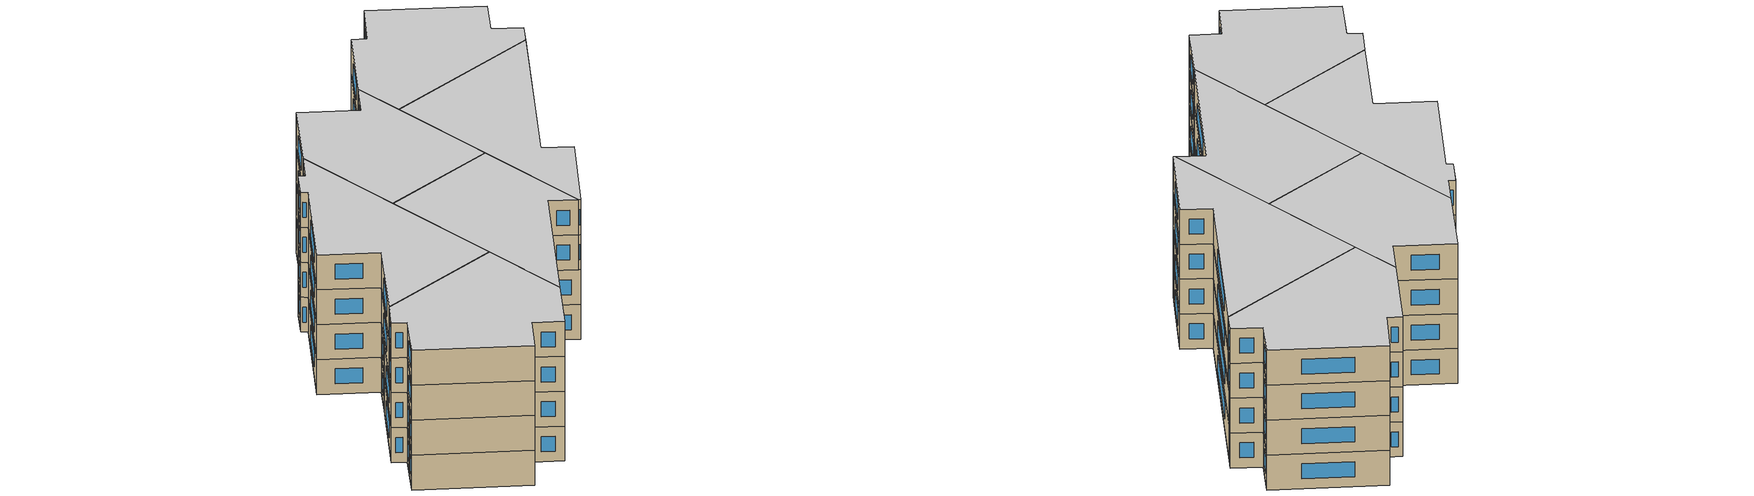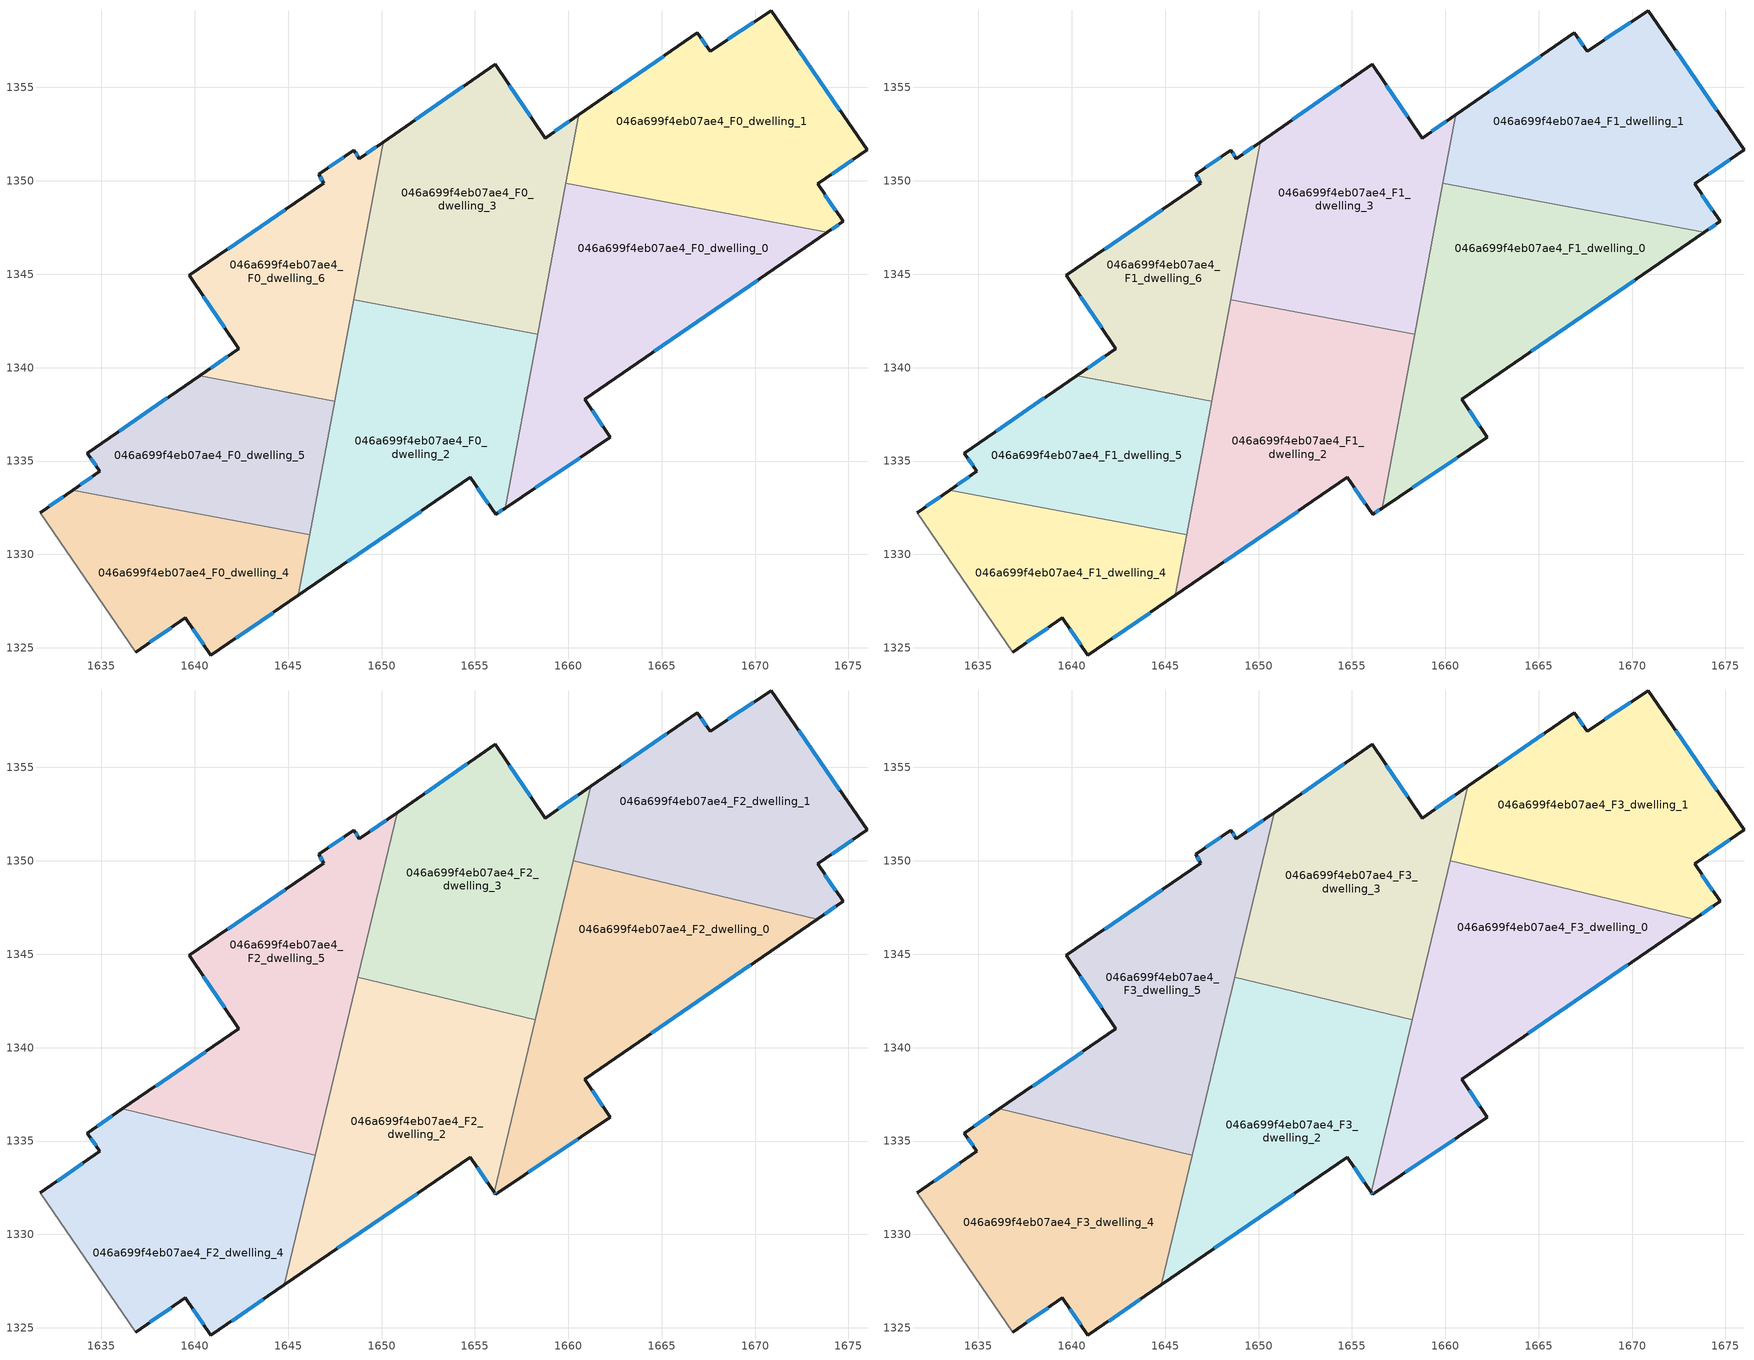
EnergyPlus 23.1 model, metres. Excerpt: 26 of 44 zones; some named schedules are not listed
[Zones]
046a699f4eb07ae4_F0_dwelling_0
 floor ground (EU_floor_Construction): 1673.86,1347.24 1660.88,1338.32 1662.25,1336.26 1656.62,1332.48 1659.88,1349.86 z0
 wall outside (EU_wall_Construction): 1656.62,1332.48 1662.25,1336.26 1660.88,1338.32 1673.86,1347.24 z0:3
 wall to 046a699f4eb07ae4_F0_dwelling_1 (EU_wall_Construction): 1673.86,1347.24 1659.88,1349.86 z0:3
 wall to 046a699f4eb07ae4_F0_dwelling_2 (EU_wall_Construction): 1658.36,1341.78 1656.62,1332.48 z0:3
 wall to 046a699f4eb07ae4_F0_dwelling_3 (EU_wall_Construction): 1659.87,1349.86 1658.36,1341.78 z0:3
 window (EU_Window_Construction): 1664.59,1340.87 1670.15,1344.69 / 1661.86,1336.85 1661.27,1337.73 / 1658.22,1333.56 1660.64,1335.18 z0.86:2.14
046a699f4eb07ae4_F0_dwelling_1
 floor ground (EU_floor_Construction): 1670.87,1359.12 1675.99,1351.66 1673.35,1349.84 1674.72,1347.83 1673.86,1347.24 1659.88,1349.86 1660.56,1353.54 1666.91,1357.93 1667.59,1356.95 z0
 wall outside (EU_wall_Construction): 1673.86,1347.24 1674.72,1347.83 1673.35,1349.84 1675.99,1351.66 1670.87,1359.12 1667.59,1356.95 1666.91,1357.93 1660.56,1353.54 z0:3
 wall to 046a699f4eb07ae4_F0_dwelling_3 (EU_wall_Construction): 1660.56,1353.54 1659.88,1349.86 z0:3
 window (EU_Window_Construction): 1674.1,1350.36 1675.24,1351.14 / 1674.32,1348.41 1673.74,1349.27 / 1674.1,1347.41 1674.47,1347.66 / 1665.1,1356.67 1662.38,1354.79 / 1667.4,1357.23 1667.11,1357.65 / 1669.93,1358.5 1668.53,1357.57 / 1674.53,1353.79 1672.33,1356.99 z0.86:2.14
046a699f4eb07ae4_F0_dwelling_2
 floor ground (EU_floor_Construction): 1658.36,1341.78 1656.62,1332.48 1656.12,1332.14 1654.75,1334.13 1645.54,1327.81 1648.51,1343.62 z0
 wall outside (EU_wall_Construction): 1645.54,1327.81 1654.75,1334.13 1656.12,1332.14 1656.62,1332.48 z0:3
 wall to 046a699f4eb07ae4_F0_dwelling_3 (EU_wall_Construction): 1658.36,1341.78 1648.51,1343.62 z0:3
 wall to 046a699f4eb07ae4_F0_dwelling_5 (EU_wall_Construction): 1647.49,1338.21 1646.15,1331.07 z0:3
 wall to 046a699f4eb07ae4_F0_dwelling_4 (EU_wall_Construction): 1646.15,1331.07 1645.54,1327.81 z0:3
 wall to 046a699f4eb07ae4_F0_dwelling_6 (EU_wall_Construction): 1648.5,1343.62 1647.49,1338.21 z0:3
 window (EU_Window_Construction): 1648.17,1329.61 1652.12,1332.32 / 1656.26,1332.24 1656.47,1332.38 / 1655.14,1333.56 1655.73,1332.71 z0.86:2.14
046a699f4eb07ae4_F0_dwelling_3
 floor ground (EU_floor_Construction): 1660.56,1353.54 1658.36,1341.78 1648.51,1343.62 1650.09,1352.07 1656.08,1356.25 1658.77,1352.29 z0
 wall outside (EU_wall_Construction): 1660.56,1353.54 1658.77,1352.29 1656.08,1356.25 1650.09,1352.07 z0:3
 wall to 046a699f4eb07ae4_F0_dwelling_6 (EU_wall_Construction): 1650.09,1352.07 1648.51,1343.62 z0:3
 window (EU_Window_Construction): 1654.37,1355.05 1651.8,1353.26 / 1658,1353.42 1656.85,1355.12 / 1660.05,1353.18 1659.28,1352.65 z0.86:2.14
046a699f4eb07ae4_F0_dwelling_4
 floor ground (EU_floor_Construction): 1646.15,1331.07 1645.54,1327.81 1640.86,1324.59 1639.5,1326.6 1636.84,1324.77 1631.72,1332.22 1633.47,1333.44 z0
 wall outside (EU_wall_Construction): 1636.84,1324.77 1639.5,1326.6 1640.86,1324.59 1645.54,1327.81 / 1633.47,1333.44 1631.72,1332.22 z0:3
 wall adiabatic (EU_wall_Construction): 1631.72,1332.22 1636.84,1324.77 z0:3
 wall to 046a699f4eb07ae4_F0_dwelling_5 (EU_wall_Construction): 1646.15,1331.07 1633.47,1333.44 z0:3
 window (EU_Window_Construction): 1637.6,1325.29 1638.74,1326.08 / 1632.97,1333.09 1632.22,1332.57 / 1642.2,1325.51 1644.2,1326.89 / 1639.89,1326.03 1640.47,1325.17 z0.86:2.14
046a699f4eb07ae4_F0_dwelling_5
 floor ground (EU_floor_Construction): 1647.49,1338.21 1646.15,1331.07 1633.47,1333.44 1634.92,1334.46 1634.25,1335.42 1640.26,1339.56 z0
 wall outside (EU_wall_Construction): 1640.26,1339.56 1634.25,1335.42 1634.92,1334.46 1633.47,1333.44 z0:3
 wall to 046a699f4eb07ae4_F0_dwelling_6 (EU_wall_Construction): 1647.49,1338.21 1640.26,1339.56 z0:3
 window (EU_Window_Construction): 1634.44,1335.15 1634.73,1334.73 / 1638.54,1338.38 1635.97,1336.61 / 1634.5,1334.17 1633.88,1333.73 z0.86:2.14
046a699f4eb07ae4_F0_dwelling_6
 floor ground (EU_floor_Construction): 1650.09,1352.07 1647.49,1338.21 1640.26,1339.56 1642.37,1341.02 1639.7,1344.94 1646.91,1349.87 1646.65,1350.35 1648.53,1351.64 1648.82,1351.19 z0
 wall outside (EU_wall_Construction): 1650.09,1352.07 1648.82,1351.19 1648.53,1351.64 1646.65,1350.35 1646.91,1349.87 1639.7,1344.94 1642.37,1341.02 1640.26,1339.56 z0:3
 window (EU_Window_Construction): 1641.77,1340.6 1640.86,1339.98 / 1640.46,1343.82 1641.61,1342.14 / 1644.85,1348.46 1641.76,1346.35 / 1646.72,1350.21 1646.83,1350.01 / 1647.99,1351.27 1647.18,1350.72 / 1648.74,1351.32 1648.61,1351.51 / 1649.73,1351.82 1649.18,1351.44 z0.86:2.14
046a699f4eb07ae4_F1_dwelling_0
 floor to 046a699f4eb07ae4_F0_dwelling_0 (EU_floor_Construction): 1673.86,1347.24 1660.88,1338.32 1662.25,1336.26 1656.62,1332.48 1659.88,1349.86 z3
 wall outside (EU_wall_Construction): 1656.62,1332.48 1662.25,1336.26 1660.88,1338.32 1673.86,1347.24 z3:6
 wall to 046a699f4eb07ae4_F1_dwelling_1 (EU_wall_Construction): 1673.86,1347.24 1659.88,1349.86 z3:6
 wall to 046a699f4eb07ae4_F1_dwelling_2 (EU_wall_Construction): 1658.36,1341.78 1656.62,1332.48 z3:6
 wall to 046a699f4eb07ae4_F1_dwelling_3 (EU_wall_Construction): 1659.87,1349.86 1658.36,1341.78 z3:6
 window (EU_Window_Construction): 1664.59,1340.87 1670.15,1344.69 / 1661.86,1336.85 1661.27,1337.73 / 1658.22,1333.56 1660.64,1335.18 z3.86:5.14
046a699f4eb07ae4_F1_dwelling_1
 floor to 046a699f4eb07ae4_F0_dwelling_1 (EU_floor_Construction): 1670.87,1359.12 1675.99,1351.66 1673.35,1349.84 1674.72,1347.83 1673.86,1347.24 1659.88,1349.86 1660.56,1353.54 1666.91,1357.93 1667.59,1356.95 z3
 wall outside (EU_wall_Construction): 1673.86,1347.24 1674.72,1347.83 1673.35,1349.84 1675.99,1351.66 1670.87,1359.12 1667.59,1356.95 1666.91,1357.93 1660.56,1353.54 z3:6
 wall to 046a699f4eb07ae4_F1_dwelling_3 (EU_wall_Construction): 1660.56,1353.54 1659.88,1349.86 z3:6
 window (EU_Window_Construction): 1674.1,1350.36 1675.24,1351.14 / 1674.32,1348.41 1673.74,1349.27 / 1674.1,1347.41 1674.47,1347.66 / 1665.1,1356.67 1662.38,1354.79 / 1667.4,1357.23 1667.11,1357.65 / 1669.93,1358.5 1668.53,1357.57 / 1674.53,1353.79 1672.33,1356.99 z3.86:5.14
046a699f4eb07ae4_F1_dwelling_2
 floor to 046a699f4eb07ae4_F0_dwelling_2 (EU_floor_Construction): 1658.36,1341.78 1656.62,1332.48 1656.12,1332.14 1654.75,1334.13 1645.54,1327.81 1648.51,1343.62 z3
 wall outside (EU_wall_Construction): 1645.54,1327.81 1654.75,1334.13 1656.12,1332.14 1656.62,1332.48 z3:6
 wall to 046a699f4eb07ae4_F1_dwelling_3 (EU_wall_Construction): 1658.36,1341.78 1648.51,1343.62 z3:6
 wall to 046a699f4eb07ae4_F1_dwelling_5 (EU_wall_Construction): 1647.49,1338.21 1646.15,1331.07 z3:6
 wall to 046a699f4eb07ae4_F1_dwelling_4 (EU_wall_Construction): 1646.15,1331.07 1645.54,1327.81 z3:6
 wall to 046a699f4eb07ae4_F1_dwelling_6 (EU_wall_Construction): 1648.5,1343.62 1647.49,1338.21 z3:6
 window (EU_Window_Construction): 1648.17,1329.61 1652.12,1332.32 / 1656.26,1332.24 1656.47,1332.38 / 1655.14,1333.56 1655.73,1332.71 z3.86:5.14
046a699f4eb07ae4_F1_dwelling_3
 floor to 046a699f4eb07ae4_F0_dwelling_3 (EU_floor_Construction): 1660.56,1353.54 1658.36,1341.78 1648.51,1343.62 1650.09,1352.07 1656.08,1356.25 1658.77,1352.29 z3
 wall outside (EU_wall_Construction): 1660.56,1353.54 1658.77,1352.29 1656.08,1356.25 1650.09,1352.07 z3:6
 wall to 046a699f4eb07ae4_F1_dwelling_6 (EU_wall_Construction): 1650.09,1352.07 1648.51,1343.62 z3:6
 window (EU_Window_Construction): 1654.37,1355.05 1651.8,1353.26 / 1658,1353.42 1656.85,1355.12 / 1660.05,1353.18 1659.28,1352.65 z3.86:5.14
046a699f4eb07ae4_F1_dwelling_4
 floor to 046a699f4eb07ae4_F0_dwelling_4 (EU_floor_Construction): 1646.15,1331.07 1645.54,1327.81 1640.86,1324.59 1639.5,1326.6 1636.84,1324.77 1631.72,1332.22 1633.47,1333.44 z3
 wall outside (EU_wall_Construction): 1636.84,1324.77 1639.5,1326.6 1640.86,1324.59 1645.54,1327.81 / 1633.47,1333.44 1631.72,1332.22 z3:6
 wall adiabatic (EU_wall_Construction): 1631.72,1332.22 1636.84,1324.77 z3:6
 wall to 046a699f4eb07ae4_F1_dwelling_5 (EU_wall_Construction): 1646.15,1331.07 1633.47,1333.44 z3:6
 window (EU_Window_Construction): 1637.6,1325.29 1638.74,1326.08 / 1632.97,1333.09 1632.22,1332.57 / 1642.2,1325.51 1644.2,1326.89 / 1639.89,1326.03 1640.47,1325.17 z3.86:5.14
 ceiling adiabatic (EU_roof_Construction): 1645.54,1327.81 1646.15,1331.07 1645.72,1331.15 1644.8,1327.3 z6
046a699f4eb07ae4_F1_dwelling_5
 floor to 046a699f4eb07ae4_F0_dwelling_5 (EU_floor_Construction): 1647.49,1338.21 1646.15,1331.07 1633.47,1333.44 1634.92,1334.46 1634.25,1335.42 1640.26,1339.56 z3
 wall outside (EU_wall_Construction): 1640.26,1339.56 1634.25,1335.42 1634.92,1334.46 1633.47,1333.44 z3:6
 wall to 046a699f4eb07ae4_F1_dwelling_6 (EU_wall_Construction): 1647.49,1338.21 1640.26,1339.56 z3:6
 window (EU_Window_Construction): 1634.44,1335.15 1634.73,1334.73 / 1638.54,1338.38 1635.97,1336.61 / 1634.5,1334.17 1633.88,1333.73 z3.86:5.14
 ceiling adiabatic (EU_roof_Construction): 1646.15,1331.07 1647.49,1338.21 1647.4,1338.22 1645.72,1331.15 z6
046a699f4eb07ae4_F1_dwelling_6
 floor to 046a699f4eb07ae4_F0_dwelling_6 (EU_floor_Construction): 1650.09,1352.07 1647.49,1338.21 1640.26,1339.56 1642.37,1341.02 1639.7,1344.94 1646.91,1349.87 1646.65,1350.35 1648.53,1351.64 1648.82,1351.19 z3
 wall outside (EU_wall_Construction): 1650.09,1352.07 1648.82,1351.19 1648.53,1351.64 1646.65,1350.35 1646.91,1349.87 1639.7,1344.94 1642.37,1341.02 1640.26,1339.56 z3:6
 window (EU_Window_Construction): 1641.77,1340.6 1640.86,1339.98 / 1640.46,1343.82 1641.61,1342.14 / 1644.85,1348.46 1641.76,1346.35 / 1646.72,1350.21 1646.83,1350.01 / 1647.99,1351.27 1647.18,1350.72 / 1648.74,1351.32 1648.61,1351.51 / 1649.73,1351.82 1649.18,1351.44 z3.86:5.14
 ceiling adiabatic (EU_roof_Construction): 1647.49,1338.21 1647.81,1339.94 1647.4,1338.22 z6
046a699f4eb07ae4_F2_dwelling_0
 floor to 046a699f4eb07ae4_F1_dwelling_0 (EU_floor_Construction): 1673.33,1346.88 1660.88,1338.32 1662.25,1336.26 1656.62,1332.48 1658.59,1343.02 1660.21,1349.8 1664.33,1349.03 z6
 floor to 046a699f4eb07ae4_F1_dwelling_2 (EU_floor_Construction): 1658.36,1341.78 1656.62,1332.48 1656.12,1332.14 1656.03,1332.27 1658.3,1341.79 z6
 floor to 046a699f4eb07ae4_F1_dwelling_3 (EU_floor_Construction): 1658.59,1343.02 1658.36,1341.78 1658.3,1341.79 z6
 floor to 046a699f4eb07ae4_F1_dwelling_1 (EU_floor_Construction): 1664.33,1349.03 1660.21,1349.8 1660.26,1350 z6
 wall outside (EU_wall_Construction): 1656.03,1332.27 1656.12,1332.14 1662.25,1336.26 1660.88,1338.32 1673.33,1346.88 z6:9
 wall to 046a699f4eb07ae4_F2_dwelling_1 (EU_wall_Construction): 1673.33,1346.88 1660.26,1350 z6:9
 wall to 046a699f4eb07ae4_F2_dwelling_2 (EU_wall_Construction): 1658.23,1341.49 1656.03,1332.27 z6:9
 wall to 046a699f4eb07ae4_F2_dwelling_3 (EU_wall_Construction): 1660.26,1350 1658.23,1341.49 z6:9
 window (EU_Window_Construction): 1656.05,1332.23 1656.09,1332.18 / 1664.44,1340.76 1669.77,1344.43 / 1661.86,1336.85 1661.27,1337.73 / 1657.87,1333.32 1660.49,1335.09 z6.86:8.14
046a699f4eb07ae4_F2_dwelling_1
 floor to 046a699f4eb07ae4_F1_dwelling_1 (EU_floor_Construction): 1670.87,1359.12 1675.99,1351.66 1673.35,1349.84 1674.72,1347.83 1673.86,1347.24 1664.33,1349.03 1660.26,1350 1661.21,1353.98 1666.91,1357.93 1667.59,1356.95 z6
 floor to 046a699f4eb07ae4_F1_dwelling_0 (EU_floor_Construction): 1673.86,1347.24 1673.33,1346.88 1664.33,1349.03 z6
 wall outside (EU_wall_Construction): 1673.33,1346.88 1674.72,1347.83 1673.35,1349.84 1675.99,1351.66 1670.87,1359.12 1667.59,1356.95 1666.91,1357.93 1661.21,1353.98 z6:9
 wall to 046a699f4eb07ae4_F2_dwelling_3 (EU_wall_Construction): 1661.21,1353.98 1660.26,1350 z6:9
 window (EU_Window_Construction): 1674.1,1350.36 1675.24,1351.14 / 1674.32,1348.41 1673.74,1349.27 / 1673.73,1347.15 1674.32,1347.56 / 1665.28,1356.8 1662.84,1355.11 / 1667.4,1357.23 1667.11,1357.65 / 1669.93,1358.5 1668.53,1357.57 / 1674.53,1353.79 1672.33,1356.99 z6.86:8.14
046a699f4eb07ae4_F2_dwelling_2
 floor to 046a699f4eb07ae4_F1_dwelling_2 (EU_floor_Construction): 1658.23,1341.49 1656.03,1332.27 1654.75,1334.13 1645.54,1327.81 1647.82,1339.95 1648.68,1343.59 1652.1,1342.95 z6
 floor to 046a699f4eb07ae4_F1_dwelling_3 (EU_floor_Construction): 1652.1,1342.95 1648.68,1343.59 1648.72,1343.76 z6
 floor adiabatic (EU_floor_Construction): 1647.82,1339.95 1645.54,1327.81 1644.8,1327.3 z6
 wall outside (EU_wall_Construction): 1644.8,1327.3 1654.75,1334.13 1656.03,1332.27 z6:9
 wall to 046a699f4eb07ae4_F2_dwelling_3 (EU_wall_Construction): 1658.23,1341.49 1648.72,1343.76 z6:9
 wall to 046a699f4eb07ae4_F2_dwelling_5 (EU_wall_Construction): 1648.72,1343.76 1646.46,1334.25 z6:9
 wall to 046a699f4eb07ae4_F2_dwelling_4 (EU_wall_Construction): 1646.46,1334.25 1644.8,1327.3 z6:9
 window (EU_Window_Construction): 1655.11,1333.6 1655.66,1332.8 / 1647.64,1329.25 1651.9,1332.18 z6.86:8.14
046a699f4eb07ae4_F2_dwelling_3
 floor to 046a699f4eb07ae4_F1_dwelling_3 (EU_floor_Construction): 1660.56,1353.54 1658.6,1343.03 1658.3,1341.79 1652.1,1342.95 1648.72,1343.76 1650.83,1352.59 1656.08,1356.25 1658.77,1352.29 z6
 floor to 046a699f4eb07ae4_F1_dwelling_1 (EU_floor_Construction): 1661.21,1353.98 1660.21,1349.8 1659.88,1349.86 1660.56,1353.54 z6
 floor to 046a699f4eb07ae4_F1_dwelling_2 (EU_floor_Construction): 1658.3,1341.79 1658.23,1341.49 1652.1,1342.95 z6
 floor to 046a699f4eb07ae4_F1_dwelling_0 (EU_floor_Construction): 1660.21,1349.8 1658.6,1343.03 1659.88,1349.86 z6
 wall outside (EU_wall_Construction): 1661.21,1353.98 1658.77,1352.29 1656.08,1356.25 1650.83,1352.59 z6:9
 wall to 046a699f4eb07ae4_F2_dwelling_5 (EU_wall_Construction): 1650.83,1352.59 1648.72,1343.76 z6:9
 window (EU_Window_Construction): 1654.58,1355.2 1652.33,1353.63 / 1658,1353.42 1656.85,1355.12 / 1660.51,1353.5 1659.46,1352.78 z6.86:8.14
046a699f4eb07ae4_F2_dwelling_4
 floor to 046a699f4eb07ae4_F1_dwelling_4 (EU_floor_Construction): 1645.72,1331.15 1644.8,1327.3 1640.86,1324.59 1639.5,1326.6 1636.84,1324.77 1631.72,1332.22 1633.47,1333.44 z6
 floor to 046a699f4eb07ae4_F1_dwelling_5 (EU_floor_Construction): 1646.46,1334.25 1645.72,1331.15 1633.47,1333.44 1634.92,1334.46 1634.25,1335.42 1636.13,1336.72 z6
 wall outside (EU_wall_Construction): 1636.84,1324.77 1639.5,1326.6 1640.86,1324.59 1644.8,1327.3 / 1636.13,1336.72 1634.25,1335.42 1634.92,1334.46 1631.72,1332.22 z6:9
 wall adiabatic (EU_wall_Construction): 1631.72,1332.22 1636.84,1324.77 z6:9
 wall to 046a699f4eb07ae4_F2_dwelling_5 (EU_wall_Construction): 1646.46,1334.25 1636.13,1336.72 z6:9
 window (EU_Window_Construction): 1637.6,1325.29 1638.74,1326.08 / 1634,1333.82 1632.63,1332.86 / 1634.44,1335.15 1634.73,1334.73 / 1635.59,1336.35 1634.79,1335.79 / 1641.99,1325.37 1643.67,1326.52 / 1639.89,1326.03 1640.47,1325.17 z6.86:8.14
046a699f4eb07ae4_F2_dwelling_5
 floor to 046a699f4eb07ae4_F1_dwelling_5 (EU_floor_Construction): 1647.4,1338.22 1646.46,1334.25 1636.13,1336.72 1640.26,1339.56 z6
 floor to 046a699f4eb07ae4_F1_dwelling_6 (EU_floor_Construction): 1650.09,1352.07 1647.81,1339.94 1647.4,1338.22 1640.26,1339.56 1642.37,1341.02 1639.7,1344.94 1646.91,1349.87 1646.65,1350.35 1648.53,1351.64 1648.82,1351.19 z6
 floor to 046a699f4eb07ae4_F1_dwelling_3 (EU_floor_Construction): 1650.83,1352.59 1648.68,1343.59 1648.51,1343.62 1650.09,1352.07 z6
 floor to 046a699f4eb07ae4_F1_dwelling_2 (EU_floor_Construction): 1648.68,1343.59 1647.82,1339.95 1648.51,1343.62 z6
 wall outside (EU_wall_Construction): 1650.83,1352.59 1648.82,1351.19 1648.53,1351.64 1646.65,1350.35 1646.91,1349.87 1639.7,1344.94 1642.37,1341.02 1636.13,1336.72 z6:9
 window (EU_Window_Construction): 1640.59,1339.79 1637.91,1337.95 / 1640.46,1343.82 1641.61,1342.14 / 1644.85,1348.46 1641.76,1346.35 / 1646.72,1350.21 1646.83,1350.01 / 1647.99,1351.27 1647.18,1350.72 / 1648.74,1351.32 1648.61,1351.51 / 1650.26,1352.19 1649.4,1351.59 z6.86:8.14
046a699f4eb07ae4_F3_dwelling_0
 floor to 046a699f4eb07ae4_F2_dwelling_0 (EU_floor_Construction): 1673.33,1346.88 1660.88,1338.32 1662.25,1336.26 1656.12,1332.14 1656.03,1332.27 1660.26,1350 z9
 wall outside (EU_wall_Construction): 1656.03,1332.27 1656.12,1332.14 1662.25,1336.26 1660.88,1338.32 1673.33,1346.88 z9:12
 wall to 046a699f4eb07ae4_F3_dwelling_1 (EU_wall_Construction): 1673.33,1346.88 1660.26,1350 z9:12
 wall to 046a699f4eb07ae4_F3_dwelling_2 (EU_wall_Construction): 1658.23,1341.49 1656.03,1332.27 z9:12
 wall to 046a699f4eb07ae4_F3_dwelling_3 (EU_wall_Construction): 1660.26,1350 1658.23,1341.49 z9:12
 window (EU_Window_Construction): 1656.05,1332.23 1656.09,1332.18 / 1664.44,1340.76 1669.77,1344.43 / 1661.86,1336.85 1661.27,1337.73 / 1657.87,1333.32 1660.49,1335.09 z9.86:11.14
 ceiling to 046a699f4eb07ae4_F4_dwelling_0 (EU_floor_Construction): 1662.25,1336.26 1660.88,1338.32 1673.33,1346.88 1660.26,1350 1656.03,1332.27 1656.12,1332.14 z12
046a699f4eb07ae4_F3_dwelling_1
 floor to 046a699f4eb07ae4_F2_dwelling_1 (EU_floor_Construction): 1670.87,1359.12 1675.99,1351.66 1673.35,1349.84 1674.72,1347.83 1673.33,1346.88 1660.26,1350 1661.21,1353.98 1666.91,1357.93 1667.59,1356.95 z9
 wall outside (EU_wall_Construction): 1673.33,1346.88 1674.72,1347.83 1673.35,1349.84 1675.99,1351.66 1670.87,1359.12 1667.59,1356.95 1666.91,1357.93 1661.21,1353.98 z9:12
 wall to 046a699f4eb07ae4_F3_dwelling_3 (EU_wall_Construction): 1661.21,1353.98 1660.26,1350 z9:12
 window (EU_Window_Construction): 1674.1,1350.36 1675.24,1351.14 / 1674.32,1348.41 1673.74,1349.27 / 1673.73,1347.15 1674.32,1347.56 / 1665.28,1356.8 1662.84,1355.11 / 1667.4,1357.23 1667.11,1357.65 / 1669.93,1358.5 1668.53,1357.57 / 1674.53,1353.79 1672.33,1356.99 z9.86:11.14
 ceiling to 046a699f4eb07ae4_F4_dwelling_1 (EU_floor_Construction): 1674.72,1347.83 1673.35,1349.84 1675.99,1351.66 1670.87,1359.12 1667.59,1356.95 1666.91,1357.93 1661.21,1353.98 1660.26,1350 1673.33,1346.88 z12
046a699f4eb07ae4_F3_dwelling_2
 floor to 046a699f4eb07ae4_F2_dwelling_2 (EU_floor_Construction): 1658.23,1341.49 1656.03,1332.27 1654.75,1334.13 1644.8,1327.3 1648.72,1343.76 z9
 wall outside (EU_wall_Construction): 1644.8,1327.3 1654.75,1334.13 1656.03,1332.27 z9:12
 wall to 046a699f4eb07ae4_F3_dwelling_3 (EU_wall_Construction): 1658.23,1341.49 1648.72,1343.76 z9:12
 wall to 046a699f4eb07ae4_F3_dwelling_5 (EU_wall_Construction): 1648.72,1343.76 1646.46,1334.25 z9:12
 wall to 046a699f4eb07ae4_F3_dwelling_4 (EU_wall_Construction): 1646.46,1334.25 1644.8,1327.3 z9:12
 window (EU_Window_Construction): 1655.11,1333.6 1655.66,1332.8 / 1647.64,1329.25 1651.9,1332.18 z9.86:11.14
 ceiling to 046a699f4eb07ae4_F4_dwelling_2 (EU_floor_Construction): 1656.03,1332.27 1658.23,1341.49 1648.72,1343.76 1644.8,1327.3 1654.75,1334.13 z12
046a699f4eb07ae4_F3_dwelling_3
 floor to 046a699f4eb07ae4_F2_dwelling_3 (EU_floor_Construction): 1661.21,1353.98 1658.23,1341.49 1648.72,1343.76 1650.83,1352.59 1656.08,1356.25 1658.77,1352.29 z9
 wall outside (EU_wall_Construction): 1661.21,1353.98 1658.77,1352.29 1656.08,1356.25 1650.83,1352.59 z9:12
 wall to 046a699f4eb07ae4_F3_dwelling_5 (EU_wall_Construction): 1650.83,1352.59 1648.72,1343.76 z9:12
 window (EU_Window_Construction): 1654.58,1355.2 1652.33,1353.63 / 1658,1353.42 1656.85,1355.12 / 1660.51,1353.5 1659.46,1352.78 z9.86:11.14
 ceiling to 046a699f4eb07ae4_F4_dwelling_3 (EU_floor_Construction): 1658.23,1341.49 1661.21,1353.98 1658.77,1352.29 1656.08,1356.25 1650.83,1352.59 1648.72,1343.76 z12
046a699f4eb07ae4_F3_dwelling_4
 floor to 046a699f4eb07ae4_F2_dwelling_4 (EU_floor_Construction): 1646.46,1334.25 1644.8,1327.3 1640.86,1324.59 1639.5,1326.6 1636.84,1324.77 1631.72,1332.22 1634.92,1334.46 1634.25,1335.42 1636.13,1336.72 z9
 wall outside (EU_wall_Construction): 1636.84,1324.77 1639.5,1326.6 1640.86,1324.59 1644.8,1327.3 / 1636.13,1336.72 1634.25,1335.42 1634.92,1334.46 1631.72,1332.22 z9:12
 wall adiabatic (EU_wall_Construction): 1631.72,1332.22 1636.84,1324.77 z9:12
 wall to 046a699f4eb07ae4_F3_dwelling_5 (EU_wall_Construction): 1646.46,1334.25 1636.13,1336.72 z9:12
 window (EU_Window_Construction): 1637.6,1325.29 1638.74,1326.08 / 1634,1333.82 1632.63,1332.86 / 1634.44,1335.15 1634.73,1334.73 / 1635.59,1336.35 1634.79,1335.79 / 1641.99,1325.37 1643.67,1326.52 / 1639.89,1326.03 1640.47,1325.17 z9.86:11.14
 ceiling to 046a699f4eb07ae4_F4_dwelling_4 (EU_floor_Construction): 1644.8,1327.3 1646.46,1334.25 1636.13,1336.72 1634.25,1335.42 1634.92,1334.46 1631.72,1332.22 1636.84,1324.77 1639.5,1326.6 1640.86,1324.59 z12
046a699f4eb07ae4_F3_dwelling_5
 floor to 046a699f4eb07ae4_F2_dwelling_5 (EU_floor_Construction): 1650.83,1352.59 1646.46,1334.25 1636.13,1336.72 1642.37,1341.02 1639.7,1344.94 1646.91,1349.87 1646.65,1350.35 1648.53,1351.64 1648.82,1351.19 z9
 wall outside (EU_wall_Construction): 1650.83,1352.59 1648.82,1351.19 1648.53,1351.64 1646.65,1350.35 1646.91,1349.87 1639.7,1344.94 1642.37,1341.02 1636.13,1336.72 z9:12
 window (EU_Window_Construction): 1640.59,1339.79 1637.91,1337.95 / 1640.46,1343.82 1641.61,1342.14 / 1644.85,1348.46 1641.76,1346.35 / 1646.72,1350.21 1646.83,1350.01 / 1647.99,1351.27 1647.18,1350.72 / 1648.74,1351.32 1648.61,1351.51 / 1650.26,1352.19 1649.4,1351.59 z9.86:11.14
 ceiling to 046a699f4eb07ae4_F4_dwelling_5 (EU_floor_Construction): 1646.46,1334.25 1650.83,1352.59 1648.82,1351.19 1648.53,1351.64 1646.65,1350.35 1646.91,1349.87 1639.7,1344.94 1642.37,1341.02 1636.13,1336.72 z12
[Building]
EU S2 Campaign: North Axis=0; Terrain=City; Solar Distribution=FullExterior
[Site:Location]
Helsinki-Vantaa.AP: Latitude=60.317; Longitude=24.963; Time Zone=2; Elevation=54.6
[SizingPeriod:WeatherFileDays]
AnnualSizingPeriod: Begin Month=1; Begin Day of Month=1; End Month=12; End Day of Month=31; Day of Week for Start Day=Monday; Use Weather File Daylight Saving Period=No; Use Weather File Rain and Snow Indicators=No
[MATERIAL]
EU_InternalMass_Material: Roughness=MediumRough; Thickness=0.1; Conductivity=1; Density=1800; Specific Heat=900; Thermal Absorptance=0.9; Solar Absorptance=0.7; Visible Absorptance=0.7
[MATERIAL:NOMASS] Roughness=MediumRough; Thermal Absorptance=0.9; Solar Absorptance=0.7; Visible Absorptance=0.7
Name | Thermal Resistance
EU_wall_NoMass | 2.6932
EU_roof_NoMass | 3.19818
EU_floor_NoMass | 2.22482
[WINDOWMATERIAL:SIMPLEGLAZINGSYSTEM]
EU_Window_SimpleGlazing: UFactor=2.14966; Solar Heat Gain Coefficient=0.7; Visible Transmittance=0.7
[CONSTRUCTION]
EU_wall_Construction: EU_wall_NoMass
EU_roof_Construction: EU_roof_NoMass
EU_floor_Construction: EU_floor_NoMass
EU_Window_Construction: EU_Window_SimpleGlazing
EU_InternalMass_Construction: EU_InternalMass_Material
[ZONE] Type=1; Multiplier=1; Ceiling Height=autocalculate; Floor Area=autocalculate; Part of Total Floor Area=Yes
Name | Volume
046a699f4eb07ae4_F0_dwelling_0; 046a699f4eb07ae4_F1_dwelling_0 | 345.962
046a699f4eb07ae4_F2_dwelling_0; 046a699f4eb07ae4_F3_dwelling_0 | 345.949
046a699f4eb07ae4_F0_dwelling_1; 046a699f4eb07ae4_F1_dwelling_1 | 345.975
046a699f4eb07ae4_F2_dwelling_1; 046a699f4eb07ae4_F3_dwelling_1 | 345.978
046a699f4eb07ae4_F0_dwelling_2; 046a699f4eb07ae4_F1_dwelling_2 | 345.959
046a699f4eb07ae4_F2_dwelling_2; 046a699f4eb07ae4_F3_dwelling_2 | 345.945
046a699f4eb07ae4_F0_dwelling_3; 046a699f4eb07ae4_F1_dwelling_3 | 345.946
046a699f4eb07ae4_F2_dwelling_3; 046a699f4eb07ae4_F3_dwelling_3 | 345.958
046a699f4eb07ae4_F0_dwelling_4; 046a699f4eb07ae4_F1_dwelling_4 | 230.652
046a699f4eb07ae4_F2_dwelling_4; 046a699f4eb07ae4_F3_dwelling_4 | 345.95
046a699f4eb07ae4_F0_dwelling_5; 046a699f4eb07ae4_F1_dwelling_5 | 230.632
046a699f4eb07ae4_F2_dwelling_5; 046a699f4eb07ae4_F3_dwelling_5 | 345.994
046a699f4eb07ae4_F0_dwelling_6; 046a699f4eb07ae4_F1_dwelling_6 | 230.643
[INTERNALMASS] Construction=EU_InternalMass_Construction
Name | Zone or ZoneList | Surface Area
046a699f4eb07ae4_F0_dwelling_0_EU_InternalMass | 046a699f4eb07ae4_F0_dwelling_0 | 115.32
046a699f4eb07ae4_F0_dwelling_1_EU_InternalMass | 046a699f4eb07ae4_F0_dwelling_1 | 115.325
046a699f4eb07ae4_F0_dwelling_2_EU_InternalMass | 046a699f4eb07ae4_F0_dwelling_2 | 115.319
046a699f4eb07ae4_F0_dwelling_3_EU_InternalMass | 046a699f4eb07ae4_F0_dwelling_3 | 115.315
046a699f4eb07ae4_F0_dwelling_4_EU_InternalMass | 046a699f4eb07ae4_F0_dwelling_4 | 76.8841
046a699f4eb07ae4_F0_dwelling_5_EU_InternalMass | 046a699f4eb07ae4_F0_dwelling_5 | 76.8773
046a699f4eb07ae4_F0_dwelling_6_EU_InternalMass | 046a699f4eb07ae4_F0_dwelling_6 | 76.8811
046a699f4eb07ae4_F1_dwelling_0_EU_InternalMass | 046a699f4eb07ae4_F1_dwelling_0 | 115.32
046a699f4eb07ae4_F1_dwelling_1_EU_InternalMass | 046a699f4eb07ae4_F1_dwelling_1 | 115.325
046a699f4eb07ae4_F1_dwelling_2_EU_InternalMass | 046a699f4eb07ae4_F1_dwelling_2 | 115.319
046a699f4eb07ae4_F1_dwelling_3_EU_InternalMass | 046a699f4eb07ae4_F1_dwelling_3 | 115.315
046a699f4eb07ae4_F1_dwelling_4_EU_InternalMass | 046a699f4eb07ae4_F1_dwelling_4 | 76.8841
046a699f4eb07ae4_F1_dwelling_5_EU_InternalMass | 046a699f4eb07ae4_F1_dwelling_5 | 76.8773
046a699f4eb07ae4_F1_dwelling_6_EU_InternalMass | 046a699f4eb07ae4_F1_dwelling_6 | 76.8811
046a699f4eb07ae4_F2_dwelling_0_EU_InternalMass | 046a699f4eb07ae4_F2_dwelling_0 | 115.316
046a699f4eb07ae4_F2_dwelling_1_EU_InternalMass | 046a699f4eb07ae4_F2_dwelling_1 | 115.325
046a699f4eb07ae4_F2_dwelling_2_EU_InternalMass | 046a699f4eb07ae4_F2_dwelling_2 | 115.315
046a699f4eb07ae4_F2_dwelling_3_EU_InternalMass | 046a699f4eb07ae4_F2_dwelling_3 | 115.319
046a699f4eb07ae4_F2_dwelling_4_EU_InternalMass | 046a699f4eb07ae4_F2_dwelling_4 | 115.317
046a699f4eb07ae4_F2_dwelling_5_EU_InternalMass | 046a699f4eb07ae4_F2_dwelling_5 | 115.331
046a699f4eb07ae4_F3_dwelling_0_EU_InternalMass | 046a699f4eb07ae4_F3_dwelling_0 | 115.316
046a699f4eb07ae4_F3_dwelling_1_EU_InternalMass | 046a699f4eb07ae4_F3_dwelling_1 | 115.325
046a699f4eb07ae4_F3_dwelling_2_EU_InternalMass | 046a699f4eb07ae4_F3_dwelling_2 | 115.315
046a699f4eb07ae4_F3_dwelling_3_EU_InternalMass | 046a699f4eb07ae4_F3_dwelling_3 | 115.319
046a699f4eb07ae4_F3_dwelling_4_EU_InternalMass | 046a699f4eb07ae4_F3_dwelling_4 | 115.317
046a699f4eb07ae4_F3_dwelling_5_EU_InternalMass | 046a699f4eb07ae4_F3_dwelling_5 | 115.331
[OTHEREQUIPMENT] Fuel Type=Electricity; Design Level Calculation Method=Watts/Area; Power per Zone Floor Area=1; Fraction Latent=0; Fraction Radiant=0; Fraction Lost=0; Carbon Dioxide Generation Rate=0; EndUse Subcategory=EU_Step8_InternalGains
Name | Zone or ZoneList or Space or SpaceList | Schedule
EU_Step8_InternalGain_046a699f4eb07ae4_F0_dwelling_0_f000 | 046a699f4eb07ae4_F0_dwelling_0 | EU_Step8_GainSchedule_046a699f4eb07ae4_F0_dwelling_0_f000
EU_Step8_InternalGain_046a699f4eb07ae4_F0_dwelling_1_f000 | 046a699f4eb07ae4_F0_dwelling_1 | EU_Step8_GainSchedule_046a699f4eb07ae4_F0_dwelling_1_f000
EU_Step8_InternalGain_046a699f4eb07ae4_F0_dwelling_2_f000 | 046a699f4eb07ae4_F0_dwelling_2 | EU_Step8_GainSchedule_046a699f4eb07ae4_F0_dwelling_2_f000
EU_Step8_InternalGain_046a699f4eb07ae4_F0_dwelling_3_f000 | 046a699f4eb07ae4_F0_dwelling_3 | EU_Step8_GainSchedule_046a699f4eb07ae4_F0_dwelling_3_f000
EU_Step8_InternalGain_046a699f4eb07ae4_F0_dwelling_4_f000 | 046a699f4eb07ae4_F0_dwelling_4 | EU_Step8_GainSchedule_046a699f4eb07ae4_F0_dwelling_4_f000
EU_Step8_InternalGain_046a699f4eb07ae4_F0_dwelling_5_f000 | 046a699f4eb07ae4_F0_dwelling_5 | EU_Step8_GainSchedule_046a699f4eb07ae4_F0_dwelling_5_f000
EU_Step8_InternalGain_046a699f4eb07ae4_F0_dwelling_6_f000 | 046a699f4eb07ae4_F0_dwelling_6 | EU_Step8_GainSchedule_046a699f4eb07ae4_F0_dwelling_6_f000
EU_Step8_InternalGain_046a699f4eb07ae4_F1_dwelling_0_f000 | 046a699f4eb07ae4_F1_dwelling_0 | EU_Step8_GainSchedule_046a699f4eb07ae4_F1_dwelling_0_f000
EU_Step8_InternalGain_046a699f4eb07ae4_F1_dwelling_1_f000 | 046a699f4eb07ae4_F1_dwelling_1 | EU_Step8_GainSchedule_046a699f4eb07ae4_F1_dwelling_1_f000
EU_Step8_InternalGain_046a699f4eb07ae4_F1_dwelling_2_f000 | 046a699f4eb07ae4_F1_dwelling_2 | EU_Step8_GainSchedule_046a699f4eb07ae4_F1_dwelling_2_f000
EU_Step8_InternalGain_046a699f4eb07ae4_F1_dwelling_3_f000 | 046a699f4eb07ae4_F1_dwelling_3 | EU_Step8_GainSchedule_046a699f4eb07ae4_F1_dwelling_3_f000
EU_Step8_InternalGain_046a699f4eb07ae4_F1_dwelling_4_f000 | 046a699f4eb07ae4_F1_dwelling_4 | EU_Step8_GainSchedule_046a699f4eb07ae4_F1_dwelling_4_f000
EU_Step8_InternalGain_046a699f4eb07ae4_F1_dwelling_5_f000 | 046a699f4eb07ae4_F1_dwelling_5 | EU_Step8_GainSchedule_046a699f4eb07ae4_F1_dwelling_5_f000
EU_Step8_InternalGain_046a699f4eb07ae4_F1_dwelling_6_f000 | 046a699f4eb07ae4_F1_dwelling_6 | EU_Step8_GainSchedule_046a699f4eb07ae4_F1_dwelling_6_f000
EU_Step8_InternalGain_046a699f4eb07ae4_F2_dwelling_0_f000 | 046a699f4eb07ae4_F2_dwelling_0 | EU_Step8_GainSchedule_046a699f4eb07ae4_F2_dwelling_0_f000
EU_Step8_InternalGain_046a699f4eb07ae4_F2_dwelling_1_f000 | 046a699f4eb07ae4_F2_dwelling_1 | EU_Step8_GainSchedule_046a699f4eb07ae4_F2_dwelling_1_f000
EU_Step8_InternalGain_046a699f4eb07ae4_F2_dwelling_2_f000 | 046a699f4eb07ae4_F2_dwelling_2 | EU_Step8_GainSchedule_046a699f4eb07ae4_F2_dwelling_2_f000
EU_Step8_InternalGain_046a699f4eb07ae4_F2_dwelling_3_f000 | 046a699f4eb07ae4_F2_dwelling_3 | EU_Step8_GainSchedule_046a699f4eb07ae4_F2_dwelling_3_f000
EU_Step8_InternalGain_046a699f4eb07ae4_F2_dwelling_4_f000 | 046a699f4eb07ae4_F2_dwelling_4 | EU_Step8_GainSchedule_046a699f4eb07ae4_F2_dwelling_4_f000
EU_Step8_InternalGain_046a699f4eb07ae4_F2_dwelling_5_f000 | 046a699f4eb07ae4_F2_dwelling_5 | EU_Step8_GainSchedule_046a699f4eb07ae4_F2_dwelling_5_f000
EU_Step8_InternalGain_046a699f4eb07ae4_F3_dwelling_0_f000 | 046a699f4eb07ae4_F3_dwelling_0 | EU_Step8_GainSchedule_046a699f4eb07ae4_F3_dwelling_0_f000
EU_Step8_InternalGain_046a699f4eb07ae4_F3_dwelling_1_f000 | 046a699f4eb07ae4_F3_dwelling_1 | EU_Step8_GainSchedule_046a699f4eb07ae4_F3_dwelling_1_f000
EU_Step8_InternalGain_046a699f4eb07ae4_F3_dwelling_2_f000 | 046a699f4eb07ae4_F3_dwelling_2 | EU_Step8_GainSchedule_046a699f4eb07ae4_F3_dwelling_2_f000
EU_Step8_InternalGain_046a699f4eb07ae4_F3_dwelling_3_f000 | 046a699f4eb07ae4_F3_dwelling_3 | EU_Step8_GainSchedule_046a699f4eb07ae4_F3_dwelling_3_f000
EU_Step8_InternalGain_046a699f4eb07ae4_F3_dwelling_4_f000 | 046a699f4eb07ae4_F3_dwelling_4 | EU_Step8_GainSchedule_046a699f4eb07ae4_F3_dwelling_4_f000
EU_Step8_InternalGain_046a699f4eb07ae4_F3_dwelling_5_f000 | 046a699f4eb07ae4_F3_dwelling_5 | EU_Step8_GainSchedule_046a699f4eb07ae4_F3_dwelling_5_f000
[ZONEVENTILATION:DESIGNFLOWRATE] Schedule=EU_AlwaysOn; Design Flow Rate Calculation Method=AirChanges/Hour; Air Changes per Hour=0.586271; Ventilation Type=Natural; Fan Pressure Rise=0; Fan Total Efficiency=1; Constant Term Coefficient=1; Temperature Term Coefficient=0; Velocity Term Coefficient=0; Velocity Squared Term Coefficient=0; Minimum Indoor Temperature=-100; Maximum Indoor Temperature=100; Delta Temperature=-100; Minimum Outdoor Temperature=-100; Maximum Outdoor Temperature=100; Maximum Wind Speed=40
Name | Zone or ZoneList or Space or SpaceList
EU_ConstantAir_046a699f4eb07ae4_F0_dwelling_0 | 046a699f4eb07ae4_F0_dwelling_0
EU_ConstantAir_046a699f4eb07ae4_F0_dwelling_1 | 046a699f4eb07ae4_F0_dwelling_1
EU_ConstantAir_046a699f4eb07ae4_F0_dwelling_2 | 046a699f4eb07ae4_F0_dwelling_2
EU_ConstantAir_046a699f4eb07ae4_F0_dwelling_3 | 046a699f4eb07ae4_F0_dwelling_3
EU_ConstantAir_046a699f4eb07ae4_F0_dwelling_4 | 046a699f4eb07ae4_F0_dwelling_4
EU_ConstantAir_046a699f4eb07ae4_F0_dwelling_5 | 046a699f4eb07ae4_F0_dwelling_5
EU_ConstantAir_046a699f4eb07ae4_F0_dwelling_6 | 046a699f4eb07ae4_F0_dwelling_6
EU_ConstantAir_046a699f4eb07ae4_F1_dwelling_0 | 046a699f4eb07ae4_F1_dwelling_0
EU_ConstantAir_046a699f4eb07ae4_F1_dwelling_1 | 046a699f4eb07ae4_F1_dwelling_1
EU_ConstantAir_046a699f4eb07ae4_F1_dwelling_2 | 046a699f4eb07ae4_F1_dwelling_2
EU_ConstantAir_046a699f4eb07ae4_F1_dwelling_3 | 046a699f4eb07ae4_F1_dwelling_3
EU_ConstantAir_046a699f4eb07ae4_F1_dwelling_4 | 046a699f4eb07ae4_F1_dwelling_4
EU_ConstantAir_046a699f4eb07ae4_F1_dwelling_5 | 046a699f4eb07ae4_F1_dwelling_5
EU_ConstantAir_046a699f4eb07ae4_F1_dwelling_6 | 046a699f4eb07ae4_F1_dwelling_6
EU_ConstantAir_046a699f4eb07ae4_F2_dwelling_0 | 046a699f4eb07ae4_F2_dwelling_0
EU_ConstantAir_046a699f4eb07ae4_F2_dwelling_1 | 046a699f4eb07ae4_F2_dwelling_1
EU_ConstantAir_046a699f4eb07ae4_F2_dwelling_2 | 046a699f4eb07ae4_F2_dwelling_2
EU_ConstantAir_046a699f4eb07ae4_F2_dwelling_3 | 046a699f4eb07ae4_F2_dwelling_3
EU_ConstantAir_046a699f4eb07ae4_F2_dwelling_4 | 046a699f4eb07ae4_F2_dwelling_4
EU_ConstantAir_046a699f4eb07ae4_F2_dwelling_5 | 046a699f4eb07ae4_F2_dwelling_5
EU_ConstantAir_046a699f4eb07ae4_F3_dwelling_0 | 046a699f4eb07ae4_F3_dwelling_0
EU_ConstantAir_046a699f4eb07ae4_F3_dwelling_1 | 046a699f4eb07ae4_F3_dwelling_1
EU_ConstantAir_046a699f4eb07ae4_F3_dwelling_2 | 046a699f4eb07ae4_F3_dwelling_2
EU_ConstantAir_046a699f4eb07ae4_F3_dwelling_3 | 046a699f4eb07ae4_F3_dwelling_3
EU_ConstantAir_046a699f4eb07ae4_F3_dwelling_4 | 046a699f4eb07ae4_F3_dwelling_4
EU_ConstantAir_046a699f4eb07ae4_F3_dwelling_5 | 046a699f4eb07ae4_F3_dwelling_5
[HVACTEMPLATE:ZONE:IDEALLOADSAIRSYSTEM] System Availability Schedule=EU_AlwaysOn; Maximum Heating Supply Air Temperature=50; Minimum Cooling Supply Air Temperature=13; Maximum Heating Supply Air Humidity Ratio=0.0156; Minimum Cooling Supply Air Humidity Ratio=0.0077; Heating Limit=NoLimit; Cooling Limit=NoLimit; Heating Availability Schedule=EU_AlwaysOn; Cooling Availability Schedule=EU_CoolingOff; Dehumidification Control Type=ConstantSensibleHeatRatio; Cooling Sensible Heat Ratio=0.7; Dehumidification Setpoint=60; Humidification Control Type=None; Humidification Setpoint=30; Outdoor Air Method=None; Outdoor Air Flow Rate per Person=0.00944; Outdoor Air Flow Rate per Zone Floor Area=0; Outdoor Air Flow Rate per Zone=0; Demand Controlled Ventilation Type=None; Outdoor Air Economizer Type=NoEconomizer; Heat Recovery Type=None; Sensible Heat Recovery Effectiveness=0.7; Latent Heat Recovery Effectiveness=0.65
Name | Template Thermostat
046a699f4eb07ae4_F0_dwelling_0 | EU_HeatOnly_046a699f4eb07ae4_F0_dwelling_0
046a699f4eb07ae4_F0_dwelling_1 | EU_HeatOnly_046a699f4eb07ae4_F0_dwelling_1
046a699f4eb07ae4_F0_dwelling_2 | EU_HeatOnly_046a699f4eb07ae4_F0_dwelling_2
046a699f4eb07ae4_F0_dwelling_3 | EU_HeatOnly_046a699f4eb07ae4_F0_dwelling_3
046a699f4eb07ae4_F0_dwelling_4 | EU_HeatOnly_046a699f4eb07ae4_F0_dwelling_4
046a699f4eb07ae4_F0_dwelling_5 | EU_HeatOnly_046a699f4eb07ae4_F0_dwelling_5
046a699f4eb07ae4_F0_dwelling_6 | EU_HeatOnly_046a699f4eb07ae4_F0_dwelling_6
046a699f4eb07ae4_F1_dwelling_0 | EU_HeatOnly_046a699f4eb07ae4_F1_dwelling_0
046a699f4eb07ae4_F1_dwelling_1 | EU_HeatOnly_046a699f4eb07ae4_F1_dwelling_1
046a699f4eb07ae4_F1_dwelling_2 | EU_HeatOnly_046a699f4eb07ae4_F1_dwelling_2
046a699f4eb07ae4_F1_dwelling_3 | EU_HeatOnly_046a699f4eb07ae4_F1_dwelling_3
046a699f4eb07ae4_F1_dwelling_4 | EU_HeatOnly_046a699f4eb07ae4_F1_dwelling_4
046a699f4eb07ae4_F1_dwelling_5 | EU_HeatOnly_046a699f4eb07ae4_F1_dwelling_5
046a699f4eb07ae4_F1_dwelling_6 | EU_HeatOnly_046a699f4eb07ae4_F1_dwelling_6
046a699f4eb07ae4_F2_dwelling_0 | EU_HeatOnly_046a699f4eb07ae4_F2_dwelling_0
046a699f4eb07ae4_F2_dwelling_1 | EU_HeatOnly_046a699f4eb07ae4_F2_dwelling_1
046a699f4eb07ae4_F2_dwelling_2 | EU_HeatOnly_046a699f4eb07ae4_F2_dwelling_2
046a699f4eb07ae4_F2_dwelling_3 | EU_HeatOnly_046a699f4eb07ae4_F2_dwelling_3
046a699f4eb07ae4_F2_dwelling_4 | EU_HeatOnly_046a699f4eb07ae4_F2_dwelling_4
046a699f4eb07ae4_F2_dwelling_5 | EU_HeatOnly_046a699f4eb07ae4_F2_dwelling_5
046a699f4eb07ae4_F3_dwelling_0 | EU_HeatOnly_046a699f4eb07ae4_F3_dwelling_0
046a699f4eb07ae4_F3_dwelling_1 | EU_HeatOnly_046a699f4eb07ae4_F3_dwelling_1
046a699f4eb07ae4_F3_dwelling_2 | EU_HeatOnly_046a699f4eb07ae4_F3_dwelling_2
046a699f4eb07ae4_F3_dwelling_3 | EU_HeatOnly_046a699f4eb07ae4_F3_dwelling_3
046a699f4eb07ae4_F3_dwelling_4 | EU_HeatOnly_046a699f4eb07ae4_F3_dwelling_4
046a699f4eb07ae4_F3_dwelling_5 | EU_HeatOnly_046a699f4eb07ae4_F3_dwelling_5
[SIZING:ZONE] Zone Cooling Design Supply Air Temperature Input Method=SupplyAirTemperature; Zone Cooling Design Supply Air Temperature=13; Zone Heating Design Supply Air Temperature Input Method=SupplyAirTemperature; Zone Heating Design Supply Air Temperature=50; Zone Cooling Design Supply Air Humidity Ratio=0.008; Zone Heating Design Supply Air Humidity Ratio=0.008; Cooling Design Air Flow Method=DesignDay; Cooling Design Air Flow Rate=0; Cooling Minimum Air Flow per Zone Floor Area=0.000762; Cooling Minimum Air Flow=0; Cooling Minimum Air Flow Fraction=0.2; Heating Design Air Flow Method=DesignDay; Heating Design Air Flow Rate=0; Heating Maximum Air Flow per Zone Floor Area=0.002032; Heating Maximum Air Flow=0.141576; Heating Maximum Air Flow Fraction=0.3; Account for Dedicated Outdoor Air System=No; Dedicated Outdoor Air System Control Strategy=NeutralSupplyAir; Dedicated Outdoor Air Low Setpoint Temperature for Design=autosize; Dedicated Outdoor Air High Setpoint Temperature for Design=autosize; Zone Load Sizing Method=Sensible Load Only No Latent Load; Zone Latent Cooling Design Supply Air Humidity Ratio Input Method=HumidityRatioDifference; Zone Cooling Design Supply Air Humidity Ratio Difference=0.005; Zone Latent Heating Design Supply Air Humidity Ratio Input Method=HumidityRatioDifference; Zone Humidification Design Supply Air Humidity Ratio Difference=0.005
046a699f4eb07ae4_F0_dwelling_0; 046a699f4eb07ae4_F0_dwelling_1; 046a699f4eb07ae4_F0_dwelling_2; 046a699f4eb07ae4_F0_dwelling_3; 046a699f4eb07ae4_F0_dwelling_4; 046a699f4eb07ae4_F0_dwelling_5; 046a699f4eb07ae4_F0_dwelling_6; 046a699f4eb07ae4_F1_dwelling_0; 046a699f4eb07ae4_F1_dwelling_1; 046a699f4eb07ae4_F1_dwelling_2; 046a699f4eb07ae4_F1_dwelling_3; 046a699f4eb07ae4_F1_dwelling_4; 046a699f4eb07ae4_F1_dwelling_5; 046a699f4eb07ae4_F1_dwelling_6; 046a699f4eb07ae4_F2_dwelling_0; 046a699f4eb07ae4_F2_dwelling_1; 046a699f4eb07ae4_F2_dwelling_2; 046a699f4eb07ae4_F2_dwelling_3; 046a699f4eb07ae4_F2_dwelling_4; 046a699f4eb07ae4_F2_dwelling_5; 046a699f4eb07ae4_F3_dwelling_0; 046a699f4eb07ae4_F3_dwelling_1; 046a699f4eb07ae4_F3_dwelling_2; 046a699f4eb07ae4_F3_dwelling_3; 046a699f4eb07ae4_F3_dwelling_4; 046a699f4eb07ae4_F3_dwelling_5
[SCHEDULE:FILE] Column Number=1; Rows to Skip at Top=0; Number of Hours of Data=8760; Column Separator=Comma; Interpolate to Timestep=No; Minutes per Item=60; Adjust Schedule for Daylight Savings=Yes
Name | File
EU_Step8_GainSchedule_046a699f4eb07ae4_F0_dwelling_0_f000 | ../../schedules/046a699f4eb07ae4/046a699f4eb07ae4_F0_dwelling_0_f000_gain.csv
EU_Step8_GainSchedule_046a699f4eb07ae4_F0_dwelling_1_f000 | ../../schedules/046a699f4eb07ae4/046a699f4eb07ae4_F0_dwelling_1_f000_gain.csv
EU_Step8_GainSchedule_046a699f4eb07ae4_F0_dwelling_2_f000 | ../../schedules/046a699f4eb07ae4/046a699f4eb07ae4_F0_dwelling_2_f000_gain.csv
EU_Step8_GainSchedule_046a699f4eb07ae4_F0_dwelling_3_f000 | ../../schedules/046a699f4eb07ae4/046a699f4eb07ae4_F0_dwelling_3_f000_gain.csv
EU_Step8_GainSchedule_046a699f4eb07ae4_F0_dwelling_4_f000 | ../../schedules/046a699f4eb07ae4/046a699f4eb07ae4_F0_dwelling_4_f000_gain.csv
EU_Step8_GainSchedule_046a699f4eb07ae4_F0_dwelling_5_f000 | ../../schedules/046a699f4eb07ae4/046a699f4eb07ae4_F0_dwelling_5_f000_gain.csv
EU_Step8_GainSchedule_046a699f4eb07ae4_F0_dwelling_6_f000 | ../../schedules/046a699f4eb07ae4/046a699f4eb07ae4_F0_dwelling_6_f000_gain.csv
EU_Step8_GainSchedule_046a699f4eb07ae4_F1_dwelling_0_f000 | ../../schedules/046a699f4eb07ae4/046a699f4eb07ae4_F1_dwelling_0_f000_gain.csv
EU_Step8_GainSchedule_046a699f4eb07ae4_F1_dwelling_1_f000 | ../../schedules/046a699f4eb07ae4/046a699f4eb07ae4_F1_dwelling_1_f000_gain.csv
EU_Step8_GainSchedule_046a699f4eb07ae4_F1_dwelling_2_f000 | ../../schedules/046a699f4eb07ae4/046a699f4eb07ae4_F1_dwelling_2_f000_gain.csv
EU_Step8_GainSchedule_046a699f4eb07ae4_F1_dwelling_3_f000 | ../../schedules/046a699f4eb07ae4/046a699f4eb07ae4_F1_dwelling_3_f000_gain.csv
EU_Step8_GainSchedule_046a699f4eb07ae4_F1_dwelling_4_f000 | ../../schedules/046a699f4eb07ae4/046a699f4eb07ae4_F1_dwelling_4_f000_gain.csv
EU_Step8_GainSchedule_046a699f4eb07ae4_F1_dwelling_5_f000 | ../../schedules/046a699f4eb07ae4/046a699f4eb07ae4_F1_dwelling_5_f000_gain.csv
EU_Step8_GainSchedule_046a699f4eb07ae4_F1_dwelling_6_f000 | ../../schedules/046a699f4eb07ae4/046a699f4eb07ae4_F1_dwelling_6_f000_gain.csv
EU_Step8_GainSchedule_046a699f4eb07ae4_F2_dwelling_0_f000 | ../../schedules/046a699f4eb07ae4/046a699f4eb07ae4_F2_dwelling_0_f000_gain.csv
EU_Step8_GainSchedule_046a699f4eb07ae4_F2_dwelling_1_f000 | ../../schedules/046a699f4eb07ae4/046a699f4eb07ae4_F2_dwelling_1_f000_gain.csv
EU_Step8_GainSchedule_046a699f4eb07ae4_F2_dwelling_2_f000 | ../../schedules/046a699f4eb07ae4/046a699f4eb07ae4_F2_dwelling_2_f000_gain.csv
EU_Step8_GainSchedule_046a699f4eb07ae4_F2_dwelling_3_f000 | ../../schedules/046a699f4eb07ae4/046a699f4eb07ae4_F2_dwelling_3_f000_gain.csv
EU_Step8_GainSchedule_046a699f4eb07ae4_F2_dwelling_4_f000 | ../../schedules/046a699f4eb07ae4/046a699f4eb07ae4_F2_dwelling_4_f000_gain.csv
EU_Step8_GainSchedule_046a699f4eb07ae4_F2_dwelling_5_f000 | ../../schedules/046a699f4eb07ae4/046a699f4eb07ae4_F2_dwelling_5_f000_gain.csv
EU_Step8_GainSchedule_046a699f4eb07ae4_F3_dwelling_0_f000 | ../../schedules/046a699f4eb07ae4/046a699f4eb07ae4_F3_dwelling_0_f000_gain.csv
EU_Step8_GainSchedule_046a699f4eb07ae4_F3_dwelling_1_f000 | ../../schedules/046a699f4eb07ae4/046a699f4eb07ae4_F3_dwelling_1_f000_gain.csv
EU_Step8_GainSchedule_046a699f4eb07ae4_F3_dwelling_2_f000 | ../../schedules/046a699f4eb07ae4/046a699f4eb07ae4_F3_dwelling_2_f000_gain.csv
EU_Step8_GainSchedule_046a699f4eb07ae4_F3_dwelling_3_f000 | ../../schedules/046a699f4eb07ae4/046a699f4eb07ae4_F3_dwelling_3_f000_gain.csv
EU_Step8_GainSchedule_046a699f4eb07ae4_F3_dwelling_4_f000 | ../../schedules/046a699f4eb07ae4/046a699f4eb07ae4_F3_dwelling_4_f000_gain.csv
